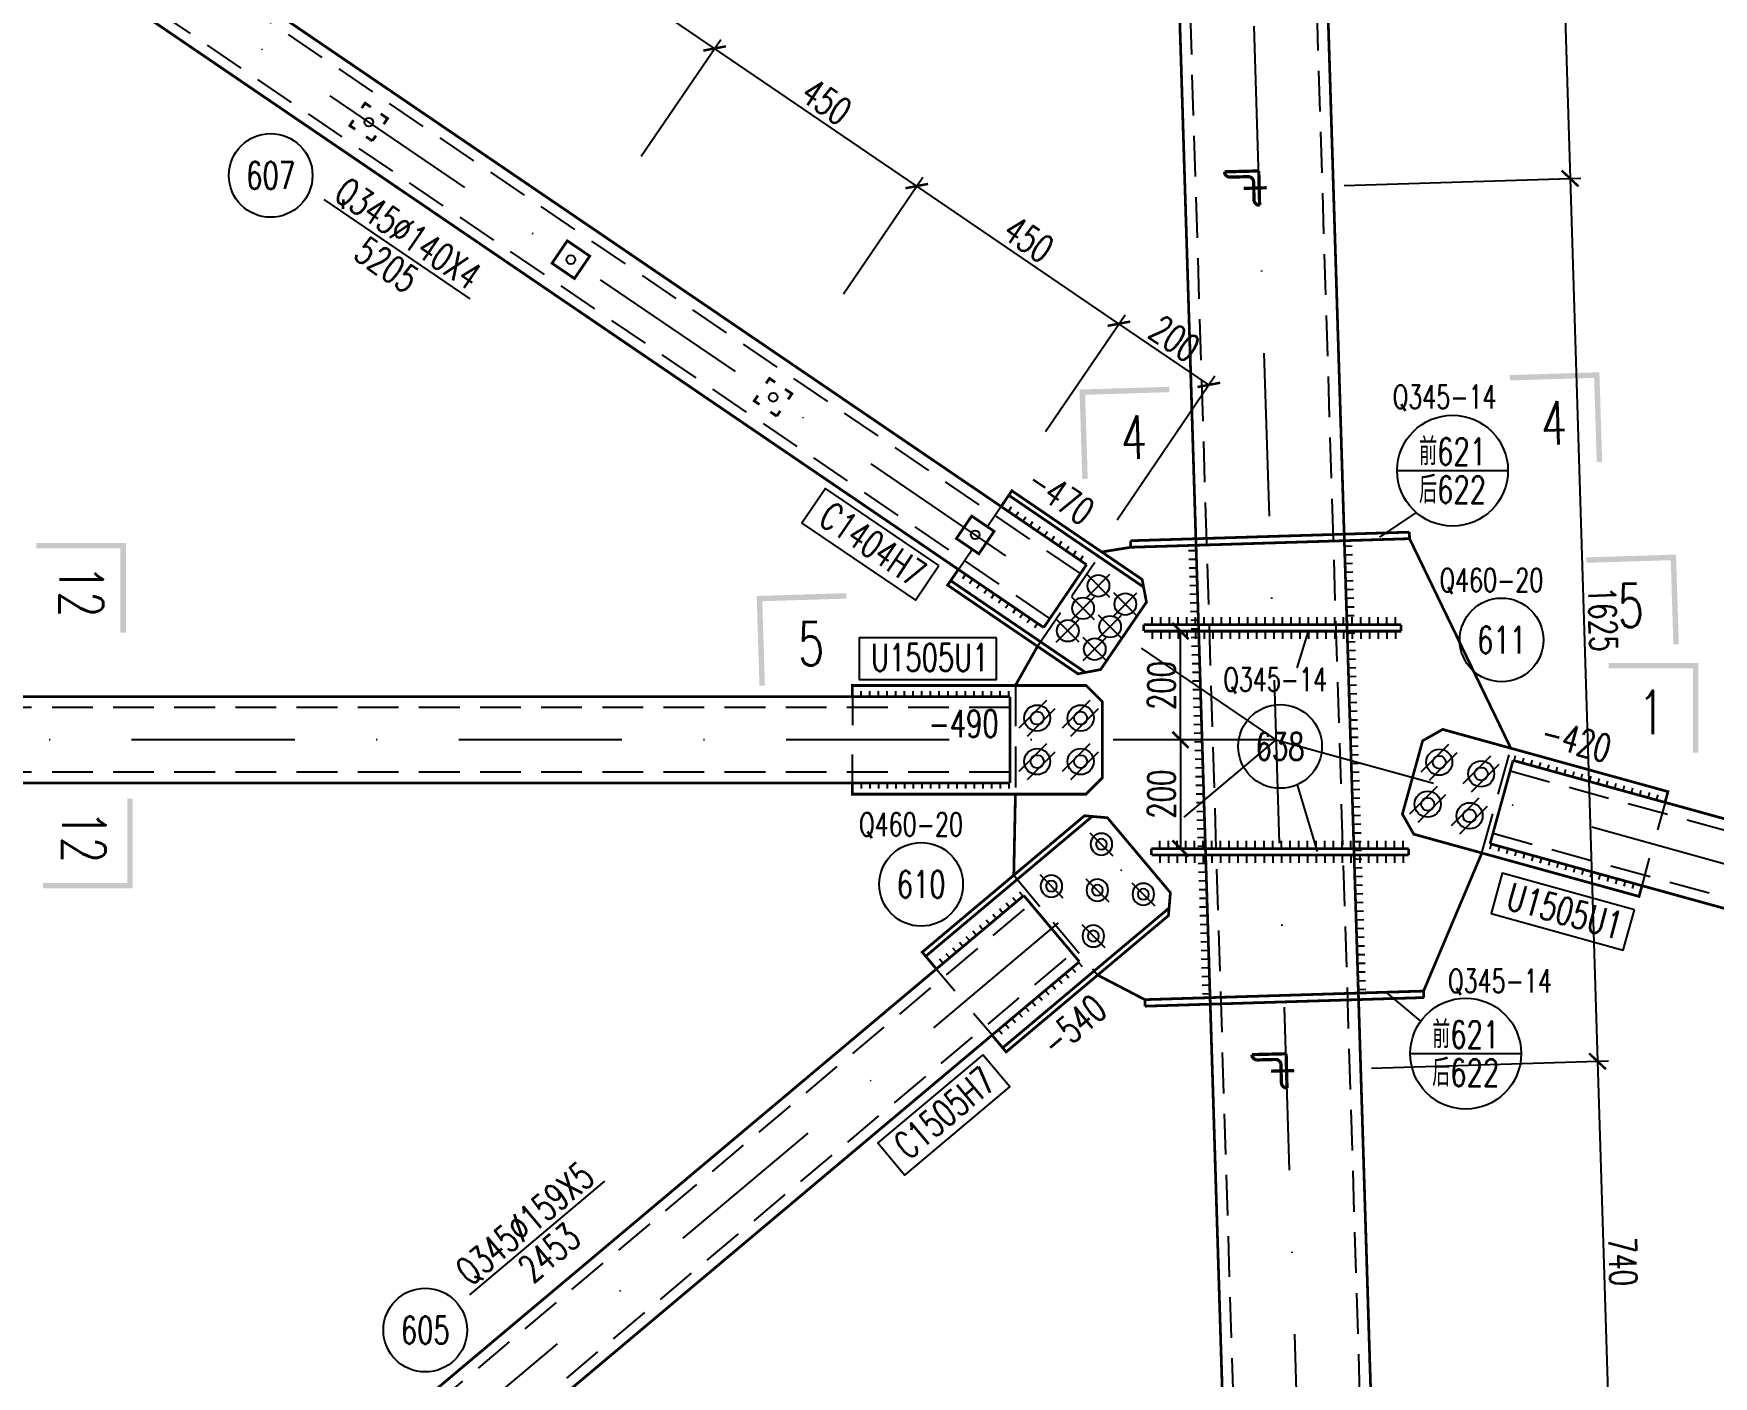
# Model space of a CAD drawing. Extents: x 6045 to 12501, y -14925 to -6998.
# Drawn here: x 6267.5 to 6422.1, y -7365.8 to -7242.2 of the extents above; entities that cross this region are included whole.
import ezdxf
from ezdxf.enums import TextEntityAlignment as Align

# ---------------------------------------------------------------- set-up
doc = ezdxf.new("R2010")
doc.units = 0
doc.header["$LTSCALE"] = 15
doc.header["$MEASUREMENT"] = 0
doc.linetypes.add('DASHDOTX2', pattern=[2, 1, -0.5, 0, -0.5])
doc.linetypes.add('DASHED2', pattern=[0.375, 0.25, -0.125])
doc.layers.get('0').update_dxf_attribs({"linetype": 'CONTINUOUS'})
doc.layers.get('DEFPOINTS').update_dxf_attribs({"linetype": 'CONTINUOUS'})
for name, color, linetype in [('1', 1, 'DASHED2'), ('2', 3, 'CONTINUOUS'), ('3', 1, 'CONTINUOUS'), ('4', 3, 'DASHDOTX2')]:
    doc.layers.add(name, color=color, linetype=linetype)
doc.styles.get("Standard").update_dxf_attribs({"font": 'romans.shx', "width": 0.7, "bigfont": 'fs1.shx'})
doc.dimstyles.new('STANDARD$0', dxfattribs={"dimtxt": 2.5, "dimasz": 1.499, "dimexe": 1, "dimexo": 1, "dimgap": 0.5, "dimtad": 1, "dimdec": 0, "dimlfac": 20, "dimzin": 0, "dimdsep": 46, "dimtxsty": 'Standard', "dimblk": 'ARCHTICK', "dimcen": 0.09, "dimclrd": 4, "dimclre": 4, "dimclrt": 6, "dimadec": 0, "dimazin": 0, "dimtfac": 1, "dimtdec": 0, "dimtmove": 2, "dimatfit": 3, "dimldrblk": 'ARCHTICK', "dimfxl": 0, "dimtolj": 1, "dimtzin": 0, "dimarcsym": 0})

# ---------------------------------------------------------------- blocks, each defined once
blk = doc.blocks.new('_ARCHTICK')
at = {"color": 0, "linetype": 'ByBlock', "const_width": 0.15}
blk.add_lwpolyline([(-0.5, -0.5), (0.5, 0.5)], dxfattribs=at)
blk = doc.blocks.new('*D51')
at = {"layer": '3', "color": 4, "lineweight": -2}
for p, q in [((6304.84, -7240.86), (6312.16, -7230.12)), ((6330.19, -7243.6), (6311.59, -7230.94)), ((6323.44, -7253.52), (6330.76, -7242.78))]:
    blk.add_line(p, q, dxfattribs=at)
at = {"layer": 'DEFPOINTS', "color": 0}
for p in [(6311.59, -7230.94), (6304.28, -7241.69), (6322.88, -7254.35)]:
    blk.add_point(p, dxfattribs=at)
at = {"layer": '3', "color": 4, "lineweight": -2, "xscale": 1.499, "yscale": 1.499, "zscale": 1.499}
for p, rotation in [((6311.59, -7230.94), 145.7581000000642), ((6330.19, -7243.6), 325.7581000000642)]:
    blk.add_blockref('_ARCHTICK', p, dxfattribs=dict(at, rotation=rotation))
at = {"layer": '3', "color": 6, "insert": (6321.88, -7235.83), "char_height": 2.5, "attachment_point": 5, "rotation": 325.7581}
blk.add_mtext('\\A1;450', dxfattribs=at)
blk = doc.blocks.new('*D52')
at = {"layer": '3', "color": 4, "lineweight": -2}
for p, q in [((6323.44, -7253.52), (6330.76, -7242.78)), ((6348.79, -7256.26), (6330.19, -7243.6)), ((6342.04, -7266.18), (6349.36, -7255.44))]:
    blk.add_line(p, q, dxfattribs=at)
at = {"layer": 'DEFPOINTS', "color": 0}
for p in [(6330.19, -7243.6), (6322.88, -7254.35), (6341.48, -7267.01)]:
    blk.add_point(p, dxfattribs=at)
at = {"layer": '3', "color": 4, "lineweight": -2, "xscale": 1.499, "yscale": 1.499, "zscale": 1.499}
for p, rotation in [((6330.19, -7243.6), 145.7581000000642), ((6348.79, -7256.26), 325.7581000000642)]:
    blk.add_blockref('_ARCHTICK', p, dxfattribs=dict(at, rotation=rotation))
at = {"layer": '3', "color": 6, "insert": (6340.48, -7248.49), "char_height": 2.5, "attachment_point": 5, "rotation": 325.7581}
blk.add_mtext('\\A1;450', dxfattribs=at)
blk = doc.blocks.new('*D53')
at = {"layer": '3', "color": 4, "lineweight": -2}
for p, q in [((6342.04, -7266.18), (6349.36, -7255.44)), ((6367.39, -7268.92), (6348.79, -7256.26)), ((6360.64, -7278.84), (6367.96, -7268.1))]:
    blk.add_line(p, q, dxfattribs=at)
at = {"layer": 'DEFPOINTS', "color": 0}
for p in [(6348.79, -7256.26), (6341.48, -7267.01), (6360.08, -7279.67)]:
    blk.add_point(p, dxfattribs=at)
at = {"layer": '3', "color": 4, "lineweight": -2, "xscale": 1.499, "yscale": 1.499, "zscale": 1.499}
for p, rotation in [((6348.79, -7256.26), 145.7581000000642), ((6367.39, -7268.92), 325.7581000000642)]:
    blk.add_blockref('_ARCHTICK', p, dxfattribs=dict(at, rotation=rotation))
at = {"layer": '3', "color": 6, "insert": (6359.08, -7261.15), "char_height": 2.5, "attachment_point": 5, "rotation": 325.7581}
blk.add_mtext('\\A1;450', dxfattribs=at)
blk = doc.blocks.new('*D54')
at = {"layer": '3', "color": 4, "lineweight": -2}
for p, q in [((6360.64, -7278.84), (6367.96, -7268.1)), ((6375.66, -7274.55), (6367.39, -7268.92)), ((6367.22, -7286.95), (6376.22, -7273.72))]:
    blk.add_line(p, q, dxfattribs=at)
at = {"layer": 'DEFPOINTS', "color": 0}
for p in [(6367.39, -7268.92), (6360.08, -7279.67), (6366.66, -7287.78)]:
    blk.add_point(p, dxfattribs=at)
at = {"layer": '3', "color": 4, "lineweight": -2, "xscale": 1.499, "yscale": 1.499, "zscale": 1.499}
for p, rotation in [((6367.39, -7268.92), 145.7581000000642), ((6375.66, -7274.55), 325.7581000000642)]:
    blk.add_blockref('_ARCHTICK', p, dxfattribs=dict(at, rotation=rotation))
at = {"layer": '3', "color": 6, "insert": (6372.51, -7270.29), "char_height": 2.5, "attachment_point": 5, "rotation": 325.7581}
blk.add_mtext('\\A1;200', dxfattribs=at)
blk = doc.blocks.new('j')
at = {"const_width": 0.25}
for points in [[(6352.16, -6376.24), (6377.8, -6375.45)], [(6352.18, -6376.84), (6377.82, -6376.05)], [(6377.82, -6376.05), (6377.8, -6375.45)], [(6352.18, -6376.84), (6352.16, -6376.24)]]:
    blk.add_lwpolyline(points, dxfattribs=at)
blk = doc.blocks.new('M24X65')
blk.add_line((-0.212, -0.212), (0.212, 0.212))
for radius in [0.2, 0.1]:
    blk.add_circle((0, 0), radius)
blk = doc.blocks.new('s')
for p, q in [((6337.42, -6369.69), (6337.1, -6369.3)), ((6338.03, -6369.17), (6337.71, -6368.79)), ((6338.65, -6368.66), (6338.32, -6368.27)), ((6335.58, -6371.23), (6335.26, -6370.85)), ((6336.2, -6370.72), (6335.87, -6370.33)), ((6336.81, -6370.2), (6336.49, -6369.82)), ((6333.75, -6372.77), (6333.42, -6372.39)), ((6334.36, -6372.26), (6334.04, -6371.88)), ((6334.97, -6371.74), (6334.65, -6371.36)), ((6331.91, -6374.32), (6331.59, -6373.94)), ((6332.52, -6373.8), (6332.2, -6373.42)), ((6333.13, -6373.29), (6332.81, -6372.91)), ((6331.3, -6374.83), (6330.97, -6374.45)), ((6342.54, -6375.77), (6342.86, -6376.16)), ((6343.15, -6375.26), (6343.47, -6375.64)), ((6343.76, -6374.74), (6344.08, -6375.13)), ((6340.7, -6377.32), (6341.02, -6377.7)), ((6341.31, -6376.8), (6341.63, -6377.19)), ((6341.92, -6376.29), (6342.24, -6376.67)), ((6338.86, -6378.86), (6339.18, -6379.24)), ((6339.47, -6378.35), (6339.79, -6378.73)), ((6340.09, -6377.83), (6340.41, -6378.21)), ((6337.02, -6380.4), (6337.34, -6380.79)), ((6337.64, -6379.89), (6337.96, -6380.27)), ((6338.25, -6379.38), (6338.57, -6379.76)), ((6336.41, -6380.92), (6336.73, -6381.3))]:
    blk.add_line(p, q)
at = {"const_width": 0.25}
for points in [[(6330.68, -6375.35), (6329.38, -6373.8), (6344.31, -6361.25), (6346.42, -6361.44), (6352.21, -6368.33), (6352.03, -6370.44), (6337.1, -6382.98), (6335.8, -6381.43)], [(6329.7, -6374.18), (6345.02, -6361.31)], [(6336.78, -6382.6), (6352.09, -6369.74)], [(6338.72, -6368.59), (6343.84, -6374.68)]]:
    blk.add_lwpolyline(points, dxfattribs=at)
at = {"layer": '1'}
for p, q in [((6337.8, -6366.72), (6345.52, -6375.91)), ((6330.68, -6375.35), (6332.37, -6377.36)), ((6335.8, -6381.43), (6334.11, -6379.43))]:
    blk.add_line(p, q, dxfattribs=at)
at = {"layer": '2', "color": 3, "xscale": -4.999999867545234, "yscale": 4.999999867545234, "zscale": 4.999999867545234, "rotation": 180}
for p in [(6345.86, -6363.87), (6341.26, -6367.73), (6345.49, -6368.1), (6349.72, -6368.47), (6345.12, -6372.32)]:
    blk.add_blockref('M24X65', p, dxfattribs=at)
blk = doc.blocks.new('rw')
for p, q in [((6353.52, -6363.34), (6353.52, -6362.64)), ((6354.32, -6363.34), (6354.32, -6362.64)), ((6355.12, -6363.34), (6355.12, -6362.64)), ((6355.92, -6363.34), (6355.92, -6362.64)), ((6356.72, -6363.34), (6356.72, -6362.64)), ((6357.52, -6363.34), (6357.52, -6362.64)), ((6358.32, -6363.34), (6358.32, -6362.64)), ((6359.12, -6363.34), (6359.12, -6362.64)), ((6359.92, -6363.34), (6359.92, -6362.64)), ((6360.72, -6363.34), (6360.72, -6362.64)), ((6361.52, -6363.34), (6361.52, -6362.64)), ((6362.32, -6363.34), (6362.32, -6362.64)), ((6363.12, -6363.34), (6363.12, -6362.64)), ((6363.92, -6363.34), (6363.92, -6362.64)), ((6364.72, -6363.34), (6364.72, -6362.64)), ((6365.52, -6363.34), (6365.52, -6362.64)), ((6366.32, -6363.34), (6366.32, -6362.64)), ((6367.12, -6363.34), (6367.12, -6362.64)), ((6367.92, -6363.34), (6367.92, -6362.64)), ((6368.72, -6363.34), (6368.72, -6362.64)), ((6369.52, -6363.34), (6369.52, -6362.64)), ((6370.32, -6363.34), (6370.32, -6362.64)), ((6371.12, -6363.34), (6371.12, -6362.64)), ((6371.92, -6363.34), (6371.92, -6362.64)), ((6372.72, -6363.34), (6372.72, -6362.64)), ((6373.52, -6363.34), (6373.52, -6362.64)), ((6374.32, -6363.34), (6374.32, -6362.64)), ((6375.12, -6363.34), (6375.12, -6362.64)), ((6375.92, -6363.34), (6375.92, -6362.64)), ((6353.52, -6363.94), (6353.52, -6364.64)), ((6354.32, -6363.94), (6354.32, -6364.64)), ((6355.12, -6363.94), (6355.12, -6364.64)), ((6355.92, -6363.94), (6355.92, -6364.64)), ((6356.72, -6363.94), (6356.72, -6364.64)), ((6357.52, -6363.94), (6357.52, -6364.64)), ((6358.32, -6363.94), (6358.32, -6364.64)), ((6359.12, -6363.94), (6359.12, -6364.64)), ((6359.92, -6363.94), (6359.92, -6364.64)), ((6360.72, -6363.94), (6360.72, -6364.64)), ((6361.52, -6363.94), (6361.52, -6364.64)), ((6362.32, -6363.94), (6362.32, -6364.64)), ((6363.12, -6363.94), (6363.12, -6364.64)), ((6363.92, -6363.94), (6363.92, -6364.64)), ((6364.72, -6363.94), (6364.72, -6364.64)), ((6365.52, -6363.94), (6365.52, -6364.64)), ((6366.32, -6363.94), (6366.32, -6364.64)), ((6367.12, -6363.94), (6367.12, -6364.64)), ((6367.92, -6363.94), (6367.92, -6364.64)), ((6368.72, -6363.94), (6368.72, -6364.64)), ((6369.52, -6363.94), (6369.52, -6364.64)), ((6370.32, -6363.94), (6370.32, -6364.64)), ((6371.12, -6363.94), (6371.12, -6364.64)), ((6371.92, -6363.94), (6371.92, -6364.64)), ((6372.72, -6363.94), (6372.72, -6364.64)), ((6373.52, -6363.94), (6373.52, -6364.64)), ((6374.32, -6363.94), (6374.32, -6364.64)), ((6375.12, -6363.94), (6375.12, -6364.64)), ((6375.92, -6363.94), (6375.92, -6364.64))]:
    blk.add_line(p, q)
at = {"const_width": 0.25}
for points in [[(6352.76, -6363.34), (6352.76, -6363.94)], [(6376.42, -6363.34), (6352.76, -6363.34)], [(6376.42, -6363.34), (6376.42, -6363.94)], [(6376.44, -6363.94), (6352.78, -6363.94)]]:
    blk.add_lwpolyline(points, dxfattribs=at)
blk = doc.blocks.new('*D67')
at = {"color": 4, "lineweight": -2}
for p, q in [((6378.79, -7307.2), (6372.05, -7307.2)), ((6373.05, -7307.2), (6373.05, -7317.2)), ((6378.79, -7317.2), (6372.05, -7317.2))]:
    blk.add_line(p, q, dxfattribs=at)
at = {"layer": 'DEFPOINTS', "color": 0}
for p in [(6379.79, -7307.2), (6373.05, -7317.2), (6379.79, -7317.2)]:
    blk.add_point(p, dxfattribs=at)
at = {"color": 4, "lineweight": -2, "xscale": 1.499, "yscale": 1.499, "zscale": 1.499}
for p, rotation in [((6373.05, -7307.2), 90), ((6373.05, -7317.2), 270)]:
    blk.add_blockref('_ARCHTICK', p, dxfattribs=dict(at, rotation=rotation))
at = {"color": 6, "insert": (6371.3, -7312.2), "char_height": 2.5, "attachment_point": 5, "rotation": 90}
blk.add_mtext('\\A1;200', dxfattribs=at)
blk = doc.blocks.new('*D68')
at = {"color": 4, "lineweight": -2}
for p, q in [((6378.79, -7297.2), (6372.05, -7297.2)), ((6373.05, -7307.2), (6373.05, -7297.2)), ((6378.79, -7307.2), (6372.05, -7307.2))]:
    blk.add_line(p, q, dxfattribs=at)
at = {"layer": 'DEFPOINTS', "color": 0}
for p in [(6373.05, -7297.2), (6379.79, -7297.2), (6379.79, -7307.2)]:
    blk.add_point(p, dxfattribs=at)
at = {"color": 4, "lineweight": -2, "xscale": 1.499, "yscale": 1.499, "zscale": 1.499}
for p, rotation in [((6373.05, -7297.2), 90), ((6373.05, -7307.2), 270)]:
    blk.add_blockref('_ARCHTICK', p, dxfattribs=dict(at, rotation=rotation))
at = {"color": 6, "insert": (6371.3, -7302.2), "char_height": 2.5, "attachment_point": 5, "rotation": 90}
blk.add_mtext('\\A1;200', dxfattribs=at)
blk = doc.blocks.new('hd')
at = {"layer": '1', "const_width": 0.25}
for points in [[(6317.31, -6319.55), (6317.63, -6319.09), (6318.15, -6319.45)], [(6319.06, -6320.07), (6319.69, -6320.5), (6319.34, -6321.02)], [(6316.71, -6321.49), (6316.22, -6321.16), (6316.56, -6320.66)], [(6318.29, -6322.56), (6317.71, -6322.17)], [(6318.62, -6322.08), (6318.29, -6322.56)]]:
    blk.add_lwpolyline(points, dxfattribs=at)
at = {"layer": '2'}
blk.add_circle((6317.96, -6320.83), 0.4, dxfattribs=at)
blk = doc.blocks.new('M24X85')
for p, q in [((-0.331, -0.178), (0.178, 0.331)), ((-0.178, -0.331), (0.331, 0.178))]:
    blk.add_line(p, q)
for radius in [0.24, 0.12]:
    blk.add_circle((0, 0), radius)
blk = doc.blocks.new('M20X65')
for p, q in [((-0.212, -0.212), (0.212, 0.212)), ((0.212, -0.212), (-0.212, 0.212))]:
    blk.add_line(p, q)
blk.add_circle((0, 0), 0.2)
blk = doc.blocks.new('*D152')
at = {"color": 4, "lineweight": -2}
for p, q in [((6385.59, -7174.99), (6407.37, -7174.31)), ((6406.37, -7174.34), (6408.89, -7255.56)), ((6388.11, -7256.2), (6409.89, -7255.52))]:
    blk.add_line(p, q, dxfattribs=at)
at = {"layer": 'DEFPOINTS', "color": 0}
for p in [(6384.6, -7175.02), (6387.11, -7256.23), (6408.89, -7255.56)]:
    blk.add_point(p, dxfattribs=at)
at = {"color": 4, "lineweight": -2, "xscale": 1.499, "yscale": 1.499, "zscale": 1.499}
for p, rotation in [((6406.37, -7174.34), 91.77883204426024), ((6408.89, -7255.56), 271.7788320442602)]:
    blk.add_blockref('_ARCHTICK', p, dxfattribs=dict(at, rotation=rotation))
at = {"color": 6, "insert": (6409.38, -7214.9), "char_height": 2.5, "attachment_point": 5, "rotation": 271.7788}
blk.add_mtext('\\A1;1625', dxfattribs=at)
blk = doc.blocks.new('*D153')
at = {"color": 4, "lineweight": -2}
for p, q in [((6388.11, -7256.2), (6409.89, -7255.52)), ((6408.89, -7255.56), (6411.41, -7336.77)), ((6390.63, -7337.41), (6412.41, -7336.74))]:
    blk.add_line(p, q, dxfattribs=at)
at = {"layer": 'DEFPOINTS', "color": 0}
for p in [(6387.11, -7256.23), (6411.41, -7336.77), (6389.63, -7337.44)]:
    blk.add_point(p, dxfattribs=at)
at = {"color": 4, "lineweight": -2, "xscale": 1.499, "yscale": 1.499, "zscale": 1.499}
for p, rotation in [((6408.89, -7255.56), 91.77883204426024), ((6411.41, -7336.77), 271.7788320442602)]:
    blk.add_blockref('_ARCHTICK', p, dxfattribs=dict(at, rotation=rotation))
at = {"color": 6, "insert": (6411.9, -7296.11), "char_height": 2.5, "attachment_point": 5, "rotation": 271.7788}
blk.add_mtext('\\A1;1625', dxfattribs=at)
blk = doc.blocks.new('*D154')
at = {"color": 4, "lineweight": -2}
for p, q in [((6390.63, -7337.41), (6412.41, -7336.74)), ((6411.41, -7336.77), (6412.56, -7373.75)), ((6391.78, -7374.39), (6413.56, -7373.72))]:
    blk.add_line(p, q, dxfattribs=at)
at = {"layer": 'DEFPOINTS', "color": 0}
for p in [(6389.63, -7337.44), (6412.56, -7373.75), (6390.78, -7374.43)]:
    blk.add_point(p, dxfattribs=at)
at = {"color": 4, "lineweight": -2, "xscale": 1.499, "yscale": 1.499, "zscale": 1.499}
for p, rotation in [((6411.41, -7336.77), 91.77883204426024), ((6412.56, -7373.75), 271.7788320442602)]:
    blk.add_blockref('_ARCHTICK', p, dxfattribs=dict(at, rotation=rotation))
at = {"color": 6, "insert": (6413.74, -7355.2), "char_height": 2.5, "attachment_point": 5, "rotation": 271.7788}
blk.add_mtext('\\A1;740', dxfattribs=at)

msp = doc.modelspace()

# ---------------------------------------------------------------- linework, layer by layer
for p, q in [((6307.718728, -7266.6358956), (6294.285728, -7257.4918956)), ((6392.9785883, -7282.4393158), (6403.1785883, -7282.4393158)), ((6357.2146658, -7286.1887122), (6357.4961658, -7285.7757122)), ((6357.8761658, -7286.6392122), (6358.1571658, -7286.2257122)), ((6358.5371658, -7287.0892122), (6358.8186658, -7286.6757122)), ((6359.1986658, -7287.5392122), (6359.4801658, -7287.1262122)), ((6359.8601658, -7287.9897122), (6360.1411658, -7287.5762122)), ((6360.5211658, -7288.4397122), (6360.8026658, -7288.0262122)), ((6361.1826658, -7288.8897122), (6361.4641658, -7288.4767122)), ((6361.8441658, -7289.3402122), (6362.1251658, -7288.9267122)), ((6362.5051658, -7289.7902122), (6362.7866658, -7289.3767122)), ((6363.1666658, -7290.2402122), (6363.4481658, -7289.8267122)), ((6363.8281658, -7290.6902122), (6364.1091658, -7290.2772122)), ((6374.4962257, -7289.8005818), (6373.796562, -7289.8222789)), ((6374.5210223, -7290.6001975), (6373.8213587, -7290.6218945)), ((6388.1397227, -7289.377487), (6388.8393864, -7289.3557899)), ((6388.1645194, -7290.1771026), (6388.864183, -7290.1554055)), ((6353.2756658, -7291.9757122), (6352.9946658, -7292.3887122)), ((6374.545819, -7291.3998131), (6373.8461553, -7291.4215102)), ((6374.5706156, -7292.1994287), (6373.870952, -7292.2211258)), ((6388.189316, -7290.9767182), (6388.8889797, -7290.9550212)), ((6388.2141127, -7291.7763339), (6388.9137764, -7291.7546368)), ((6353.9371658, -7292.4257122), (6353.6556658, -7292.8392122)), ((6354.5986658, -7292.8757122), (6354.3171658, -7293.2892122)), ((6355.2596658, -7293.3262122), (6354.9786658, -7293.7392122)), ((6355.9211658, -7293.7762122), (6355.6396658, -7294.1897122)), ((6374.5954123, -7292.9990443), (6373.8957487, -7293.0207414)), ((6374.620209, -7293.7986599), (6373.9205453, -7293.820357)), ((6388.2389094, -7292.5759495), (6388.938573, -7292.5542524)), ((6388.263706, -7293.3755651), (6388.9633697, -7293.353868)), ((6356.5826658, -7294.2262122), (6356.3011658, -7294.6397122)), ((6357.2436658, -7294.6767122), (6356.9626658, -7295.0897122)), ((6357.9051658, -7295.1267122), (6357.6236658, -7295.5402122)), ((6374.6450056, -7294.5982755), (6373.945342, -7294.6199726)), ((6374.6698023, -7295.3978911), (6373.9701386, -7295.4195882)), ((6388.2885027, -7294.1751807), (6388.9881664, -7294.1534836)), ((6388.3132994, -7294.9747963), (6389.012963, -7294.9530992)), ((6358.5666658, -7295.5767122), (6358.2851658, -7295.9902122)), ((6359.2276658, -7296.0267122), (6358.9466658, -7296.4402122)), ((6359.8891658, -7296.4772122), (6359.6076658, -7296.8902122)), ((6374.694599, -7296.1975067), (6373.9949353, -7296.2192038)), ((6388.338096, -7295.7744119), (6389.0377597, -7295.7527148)), ((6388.3628927, -7296.5740275), (6389.0625564, -7296.5523304)), ((6374.7193956, -7296.9971223), (6374.019732, -7297.0188194)), ((6374.7441923, -7297.796738), (6374.0445286, -7297.818435)), ((6388.3876894, -7297.3736431), (6389.087353, -7297.351946)), ((6388.412486, -7298.1732587), (6389.1121497, -7298.1515617)), ((6374.768989, -7298.5963536), (6374.0693253, -7298.6180507)), ((6374.7937856, -7299.3959692), (6374.094122, -7299.4176663)), ((6388.4372827, -7298.9728744), (6389.1369464, -7298.9511773)), ((6388.4620794, -7299.77249), (6389.161743, -7299.7507929)), ((6374.8185823, -7300.1955848), (6374.1189186, -7300.2172819)), ((6374.843379, -7300.9952004), (6374.1437153, -7301.0168975)), ((6388.486876, -7300.5721056), (6389.1865397, -7300.5504085)), ((6388.5116727, -7301.3717212), (6389.2113364, -7301.3500241)), ((6343.6641472, -7303.2255878), (6343.6641472, -7302.7255878)), ((6344.4641472, -7303.2255878), (6344.4641472, -7302.7255878)), ((6345.2641472, -7303.2255878), (6345.2641472, -7302.7255878)), ((6346.0641472, -7303.2255878), (6346.0641472, -7302.7255878)), ((6346.8641472, -7303.2255878), (6346.8641472, -7302.7255878)), ((6347.6641472, -7303.2255878), (6347.6641472, -7302.7255878)), ((6348.4641472, -7303.2255878), (6348.4641472, -7302.7255878)), ((6349.2641472, -7303.2255878), (6349.2641472, -7302.7255878)), ((6350.0641472, -7303.2255878), (6350.0641472, -7302.7255878)), ((6350.8641472, -7303.2255878), (6350.8641472, -7302.7255878)), ((6351.6641472, -7303.2255878), (6351.6641472, -7302.7255878)), ((6352.4641472, -7303.2255878), (6352.4641472, -7302.7255878)), ((6353.2641472, -7303.2255878), (6353.2641472, -7302.7255878)), ((6354.0641472, -7303.2255878), (6354.0641472, -7302.7255878)), ((6354.8641472, -7303.2255878), (6354.8641472, -7302.7255878)), ((6355.6641472, -7303.2255878), (6355.6641472, -7302.7255878)), ((6356.4641472, -7303.2255878), (6356.4641472, -7302.7255878)), ((6357.2641472, -7303.2255878), (6357.2641472, -7302.7255878)), ((6374.8681756, -7301.794816), (6374.168512, -7301.8165131)), ((6374.8929723, -7302.5944316), (6374.1933086, -7302.6161287)), ((6388.5364694, -7302.1713368), (6389.236133, -7302.1496397)), ((6388.561266, -7302.9709524), (6389.2609297, -7302.9492553)), ((6374.917769, -7303.3940472), (6374.2181053, -7303.4157443)), ((6374.9425656, -7304.1936628), (6374.242902, -7304.2153599)), ((6388.5860627, -7303.770568), (6389.2857263, -7303.7488709)), ((6388.6108594, -7304.5701836), (6389.310523, -7304.5484865)), ((6374.9673623, -7304.9932785), (6374.2676986, -7305.0149755)), ((6374.992159, -7305.7928941), (6374.2924953, -7305.8145912)), ((6388.635656, -7305.3697992), (6389.3353197, -7305.3481022)), ((6388.6604527, -7306.1694148), (6389.3601163, -7306.1477178)), ((6375.0169556, -7306.5925097), (6374.317292, -7306.6142068)), ((6375.0417523, -7307.3921253), (6374.3420886, -7307.4138224)), ((6388.6852493, -7306.9690305), (6389.384913, -7306.9473334)), ((6388.710046, -7307.7686461), (6389.4097097, -7307.746949)), ((6375.066549, -7308.1917409), (6374.3668853, -7308.213438)), ((6375.0913456, -7308.9913565), (6374.391682, -7309.0130536)), ((6388.7348427, -7308.5682617), (6389.4345063, -7308.5465646)), ((6388.7596393, -7309.3678773), (6389.459303, -7309.3461802)), ((6403.7427888, -7309.1203968), (6403.875921, -7308.6384468)), ((6404.5139088, -7309.3334083), (6404.6470411, -7308.8514583)), ((6405.2850289, -7309.5464199), (6405.4181611, -7309.0644699)), ((6406.0561489, -7309.7594314), (6406.1892811, -7309.2774814)), ((6375.1161423, -7309.7909721), (6374.4164786, -7309.8126692)), ((6375.140939, -7310.5905877), (6374.4412753, -7310.6122848)), ((6388.784436, -7310.1674929), (6389.4840997, -7310.1457958)), ((6406.8272689, -7309.9724429), (6406.9604011, -7309.4904929)), ((6407.5983889, -7310.1854545), (6407.7315211, -7309.7035045)), ((6408.3695089, -7310.398466), (6408.5026411, -7309.916516)), ((6409.140629, -7310.6114776), (6409.2737612, -7310.1295276)), ((6409.911749, -7310.8244891), (6410.0448812, -7310.3425391)), ((6410.682869, -7311.0375007), (6410.8160012, -7310.5555506)), ((6411.453989, -7311.2505122), (6411.5871212, -7310.7685622)), ((6343.6641472, -7311.1755878), (6343.6641472, -7311.6755878)), ((6344.4641472, -7311.1755878), (6344.4641472, -7311.6755878)), ((6345.2641472, -7311.1755878), (6345.2641472, -7311.6755878)), ((6346.0641472, -7311.1755878), (6346.0641472, -7311.6755878)), ((6346.8641472, -7311.1755878), (6346.8641472, -7311.6755878)), ((6347.6641472, -7311.1755878), (6347.6641472, -7311.6755878)), ((6348.4641472, -7311.1755878), (6348.4641472, -7311.6755878)), ((6349.2641472, -7311.1755878), (6349.2641472, -7311.6755878)), ((6350.0641472, -7311.1755878), (6350.0641472, -7311.6755878)), ((6350.8641472, -7311.1755878), (6350.8641472, -7311.6755878)), ((6351.6641472, -7311.1755878), (6351.6641472, -7311.6755878)), ((6352.4641472, -7311.1755878), (6352.4641472, -7311.6755878)), ((6353.2641472, -7311.1755878), (6353.2641472, -7311.6755878)), ((6354.0641472, -7311.1755878), (6354.0641472, -7311.6755878)), ((6354.8641472, -7311.1755878), (6354.8641472, -7311.6755878)), ((6355.6641472, -7311.1755878), (6355.6641472, -7311.6755878)), ((6356.4641472, -7311.1755878), (6356.4641472, -7311.6755878)), ((6357.2641472, -7311.1755878), (6357.2641472, -7311.6755878)), ((6375.1657356, -7311.3902033), (6374.466072, -7311.4119004)), ((6375.1905323, -7312.189819), (6374.4908686, -7312.211516)), ((6388.8092327, -7310.9671085), (6389.5088963, -7310.9454114)), ((6388.8340293, -7311.7667241), (6389.533693, -7311.745027)), ((6412.225109, -7311.4635237), (6412.3582412, -7310.9815737)), ((6412.996229, -7311.6765353), (6413.1293613, -7311.1945853)), ((6413.7673491, -7311.8895468), (6413.9004813, -7311.4075968)), ((6414.5384691, -7312.1025584), (6414.6716013, -7311.6206083)), ((6415.3095891, -7312.3155699), (6415.4427213, -7311.8336199)), ((6416.0807091, -7312.5285814), (6416.2138413, -7312.0466314)), ((6416.8518291, -7312.741593), (6416.9849614, -7312.259643)), ((6375.2153289, -7312.9894346), (6374.5156653, -7313.0111317)), ((6375.2401256, -7313.7890502), (6374.540462, -7313.8107473)), ((6388.858826, -7312.5663397), (6389.5584897, -7312.5446427)), ((6388.8836227, -7313.3659553), (6389.5832863, -7313.3442583)), ((6375.2649223, -7314.5886658), (6374.5652586, -7314.6103629)), ((6375.2897189, -7315.3882814), (6374.5900553, -7315.4099785)), ((6388.9084193, -7314.165571), (6389.608083, -7314.1438739)), ((6388.933216, -7314.9651866), (6389.6328797, -7314.9434895)), ((6375.3145156, -7316.187897), (6374.614852, -7316.2095941)), ((6375.3393123, -7316.9875126), (6374.6396486, -7317.0092097)), ((6388.9580127, -7315.7648022), (6389.6576763, -7315.7431051)), ((6388.9828093, -7316.5644178), (6389.682473, -7316.5427207)), ((6401.6259866, -7316.783402), (6401.4928544, -7317.265352)), ((6402.3971067, -7316.9964135), (6402.2639744, -7317.4783635)), ((6375.3641089, -7317.7871282), (6374.6644453, -7317.8088253)), ((6375.3889056, -7318.5867438), (6374.6892419, -7318.6084409)), ((6389.007606, -7317.3640334), (6389.7072697, -7317.3423363)), ((6389.0324027, -7318.163649), (6389.7320663, -7318.1419519)), ((6403.1682267, -7317.2094251), (6403.0350945, -7317.6913751)), ((6403.9393467, -7317.4224366), (6403.8062145, -7317.9043866)), ((6404.7104667, -7317.6354481), (6404.5773345, -7318.1173981)), ((6405.4815867, -7317.8484597), (6405.3484545, -7318.3304097)), ((6406.2527067, -7318.0614712), (6406.1195745, -7318.5434212)), ((6407.0238268, -7318.2744828), (6406.8906946, -7318.7564328)), ((6407.7949468, -7318.4874943), (6407.6618146, -7318.9694443)), ((6375.4137023, -7319.3863595), (6374.7140386, -7319.4080565)), ((6389.0571993, -7318.9632646), (6389.756863, -7318.9415675)), ((6389.081996, -7319.7628802), (6389.7816597, -7319.7411832)), ((6408.5660668, -7318.7005058), (6408.4329346, -7319.1824558)), ((6409.3371868, -7318.9135174), (6409.2040546, -7319.3954674)), ((6410.1083068, -7319.1265289), (6409.9751746, -7319.6084789)), ((6410.8794269, -7319.3395405), (6410.7462947, -7319.8214905)), ((6411.6505469, -7319.552552), (6411.5174147, -7320.034502)), ((6412.4216669, -7319.7655635), (6412.2885347, -7320.2475136)), ((6413.1927869, -7319.9785751), (6413.0596547, -7320.4605251)), ((6375.4384989, -7320.1859751), (6374.7388353, -7320.2076721)), ((6375.4632956, -7320.9855907), (6374.7636319, -7321.0072878)), ((6389.1067927, -7320.5624958), (6389.8064563, -7320.5407988)), ((6389.1315893, -7321.3621115), (6389.831253, -7321.3404144)), ((6413.9639069, -7320.1915866), (6413.8307747, -7320.6735366)), ((6414.735027, -7320.4045982), (6414.6018947, -7320.8865482)), ((6375.4880923, -7321.7852063), (6374.7884286, -7321.8069034)), ((6375.5128889, -7322.5848219), (6374.8132253, -7322.606519)), ((6389.156386, -7322.1617271), (6389.8560497, -7322.14003)), ((6389.1811827, -7322.9613427), (6389.8808463, -7322.9396456)), ((6375.5376856, -7323.3844375), (6374.8380219, -7323.4061346)), ((6375.5624823, -7324.1840531), (6374.8628186, -7324.2057502)), ((6389.2059793, -7323.7609583), (6389.905643, -7323.7392612)), ((6389.230776, -7324.5605739), (6389.9304396, -7324.5388768)), ((6375.5872789, -7324.9836687), (6374.8876153, -7325.0053658)), ((6375.6120756, -7325.7832843), (6374.9124119, -7325.8049814)), ((6389.2555727, -7325.3601895), (6389.9552363, -7325.3384924)), ((6389.2803693, -7326.1598051), (6389.980033, -7326.138108)), ((6375.6368723, -7326.5829), (6374.9372086, -7326.604597)), ((6375.6616689, -7327.3825156), (6374.9620053, -7327.4042126)), ((6389.305166, -7326.9594207), (6390.0048296, -7326.9377237)), ((6389.3299627, -7327.7590363), (6390.0296263, -7327.7373393)), ((6375.6864656, -7328.1821312), (6374.9868019, -7328.2038283)), ((6375.7112623, -7328.9817468), (6375.0115986, -7329.0034439)), ((6389.3547593, -7328.558652), (6390.054423, -7328.5369549)), ((6389.379556, -7329.3582676), (6390.0792196, -7329.3365705)), ((6375.7360589, -7329.7813624), (6375.0363953, -7329.8030595)), ((6375.7608556, -7330.580978), (6375.0611919, -7330.6026751)), ((6389.4043526, -7330.1578832), (6390.1040163, -7330.1361861)), ((6394.188312, -7336.067612), (6404.388312, -7336.067612)), ((6320.0723996, -7347.7997056), (6307.6308996, -7358.2527056))]:
    msp.add_line(p, q)
at = {"color": 3}
for p, q in [((6394.7390375, -7286.2938456), (6391.351206, -7288.553711)), ((6383.7989218, -7300.5912067), (6384.8351021, -7297.2005878)), ((6383.7686856, -7311.3330046), (6385.6191129, -7317.4615084)), ((6395.1457479, -7333.0928577), (6391.9703411, -7330.4149392))]:
    msp.add_line(p, q, dxfattribs=at)
for points, const_width in [([(6394.2220956, -7485.5151614), (6382.5312405, -7108.521319)], 0.25), ([(6368.8877405, -7108.944319), (6380.5785956, -7485.9381614)], 0.25), ([(6364.4066709, -7291.0842046), (6257.222117, -7218.1273795)], 0.25), ([(6251.0022787, -7222.3609602), (6360.4676503, -7296.8712349)], 0.25), ([(6378.8539753, -7256.472125), (6380.9908021, -7256.4133753)], 0.3), ([(6356.5533158, -7285.7387622), (6357.5380158, -7284.2920622), (6369.5247158, -7292.4510622), (6369.9207158, -7294.5351122), (6365.7005158, -7300.7351122), (6363.6165158, -7301.1311122), (6351.6298158, -7292.9721122), (6352.6145158, -7291.5254122)], 0.25), ([(6357.2566658, -7284.7054122), (6369.6567158, -7293.1457622)], 0.25), ([(6403.4374231, -7307.9724478), (6394.1213419, -7288.6917523)], 0.25), ([(6365.8046652, -7289.9189314), (6368.4832434, -7289.4868165)], 0.25), ([(6360.4676658, -7296.8712122), (6364.4066658, -7291.0842122)], 0.25), ([(6351.9111658, -7292.5588122), (6364.3111658, -7300.9991122)], 0.25), ([(6359.8964695, -7298.5989843), (6357.8641472, -7302.2007878)], 0.25), ([(6151.2151472, -7303.2255878), (6357.3641472, -7303.2255878)], 0.25), ([(6342.8639972, -7303.2258378), (6342.8639972, -7302.2007878), (6364.3639972, -7302.2007878), (6365.8639972, -7303.7007878), (6365.8639972, -7310.7007878), (6364.3639972, -7312.2007878), (6342.8639972, -7312.2007878), (6342.8639972, -7311.1757878)], 0.25), ([(6357.3641472, -7303.2255878), (6357.3641472, -7311.1755878)], 0.25), ([(6415.5063581, -7320.6174087), (6415.2334238, -7321.6054544), (6394.5095733, -7315.8807692), (6393.4631199, -7314.0355226), (6395.3269709, -7307.2882224), (6397.1722175, -7306.241769), (6417.896068, -7311.9664542), (6417.623147, -7312.9544517)], 0.25), ([(6401.5295966, -7316.7567755), (6403.6463988, -7309.0937703)], 0.25), ([(6403.6463988, -7309.0937703), (6430.1367617, -7316.411377)], 0.25), ([(6357.3641472, -7311.1755878), (6151.2151472, -7311.1755878)], 0.25), ([(6357.8641472, -7312.2007878), (6357.7148013, -7319.6538783)], 0.25), ([(6428.0199594, -7324.0743822), (6401.5295966, -7316.7567755)], 0.25), ([(6395.4119008, -7330.3082764), (6400.7747788, -7317.6114481)], 0.25), ([(6264.7484364, -7400.4071693), (6358.6345562, -7321.5257668)], 0.25), ([(6363.749061, -7327.6127725), (6269.8625451, -7406.4941079)], 0.25), ([(6365.4343647, -7328.8412832), (6369.7738019, -7331.1033407)], 0.25), ([(6381.3723866, -7337.6830856), (6383.5092135, -7337.6243359)], 0.3)]:
    msp.add_lwpolyline(points, dxfattribs=dict(const_width=const_width))
at = {"const_width": 0.3}
for points in [[(6380.2506024, -7254.8695538), (6377.1015858, -7254.9482569, 0.4142135624), (6377.6139223, -7255.4356083), (6379.2634072, -7255.3943828, -0.4142135624), (6379.7757437, -7255.8817342), (6379.8169691, -7257.5312191, 0.4142135624), (6380.3293056, -7258.0185704), (6380.2506024, -7254.8695538)], [(6382.7690138, -7336.0805144), (6379.6199971, -7336.1592175, 0.4142135624), (6380.1323336, -7336.6465689), (6381.7818185, -7336.6053434, -0.4142135624), (6382.294155, -7337.0926947), (6382.3353805, -7338.7421797, 0.4142135624), (6382.8477169, -7339.229531), (6382.7690138, -7336.0805144)]]:
    msp.add_lwpolyline(points, format="xyb", dxfattribs=at)
for points in [[(6350.82591, -7291.1752139), (6340.3973803, -7284.0767808), (6338.2292513, -7287.2620469), (6348.657781, -7294.36048)], [(6356.1192175, -7297.8094968), (6343.5040685, -7297.8094968), (6343.5040685, -7301.6626388), (6356.1192175, -7301.6626388)], [(6414.8061024, -7322.8285659), (6402.64636, -7319.4696005), (6401.6204053, -7323.1836442), (6413.7801478, -7326.5426096)], [(6354.8717185, -7336.171898), (6345.2130818, -7344.286867), (6347.6916992, -7347.2369787), (6357.3503359, -7339.1220097)]]:
    msp.add_lwpolyline(points, close=True)
for centre, radius in [((6289.3524069, -7255.2784147), 3.85), ((6398.0785883, -7282.4393158), 5.1), ((6402.588567, -7298.0138379), 3.85), ((6382.2102344, -7307.8125316), 3.85), ((6349.1898229, -7320.4948583), 3.85), ((6399.288312, -7336.067612), 5.1), ((6303.5756649, -7361.5011025), 3.85)]:
    msp.add_circle(centre, radius)
for points in [[(6403.3406917, -7273.6441749), (6403.3561896, -7274.1439347), (6411.5867276, -7273.3884593), (6411.1024658, -7273.903717)], [(6411.5867276, -7273.3884593), (6411.1024658, -7273.903717), (6411.8424433, -7281.6344953), (6411.3426835, -7281.6499932)], [(6372.0090812, -7274.7206721), (6372.0245792, -7275.2204319), (6363.7630453, -7274.9763878), (6364.2783029, -7275.4606496)], [(6363.7630453, -7274.9763878), (6364.2783029, -7275.4606496), (6364.0187609, -7283.2224237), (6364.5185206, -7283.2069258)], [(6276.0374837, -7289.0852526), (6275.5374837, -7289.5852526), (6267.7874837, -7289.0852526), (6267.7874837, -7289.5852526)], [(6276.0374837, -7297.3352526), (6275.5374837, -7297.3352526), (6276.0374837, -7289.0852526), (6275.5374837, -7289.5852526)], [(6410.3891547, -7290.4181714), (6410.4046526, -7290.9179312), (6418.6351907, -7290.1624558), (6418.1509288, -7290.6777135)], [(6418.6351907, -7290.1624558), (6418.1509288, -7290.6777135), (6418.8909063, -7298.4084918), (6418.3911465, -7298.4239897)], [(6342.3084349, -7293.7113947), (6342.3239328, -7294.2111545), (6334.0623989, -7293.9671104), (6334.5776566, -7294.4513722)], [(6334.0623989, -7293.9671104), (6334.5776566, -7294.4513722), (6334.3181146, -7302.2131463), (6334.8178743, -7302.1976484)], [(6412.4532299, -7300.1278639), (6412.45323, -7300.6278639), (6420.7032299, -7300.1278625), (6420.20323, -7300.6278626)], [(6420.7032299, -7300.1278625), (6420.20323, -7300.6278626), (6420.7032314, -7308.3778625), (6420.2032314, -7308.3778626)], [(6276.6631868, -7312.6271557), (6276.1631868, -7312.6271557), (6276.6631868, -7320.8771557), (6276.1631868, -7320.3771557)], [(6276.6631868, -7320.8771557), (6276.1631868, -7320.3771557), (6268.4131868, -7320.8771557), (6268.4131868, -7320.3771557)]]:
    msp.add_trace(points)
at = {"layer": '1'}
for p, q in [((6381.5779971, -7485.9071762), (6369.887141, -7108.9133338)), ((6393.2225952, -7485.5461497), (6381.5317402, -7108.5523073)), ((6363.8438854, -7291.9110235), (6148.6901419, -7145.4627251)), ((6361.0305225, -7296.0442887), (6145.8768556, -7149.5958777)), ((6356.5531658, -7285.7387122), (6355.2536658, -7287.6482122)), ((6352.6146658, -7291.5252122), (6353.9141658, -7289.6157122)), ((6359.8964695, -7298.5989843), (6365.8046652, -7289.9189314)), ((6357.8641472, -7302.2007878), (6357.8641472, -7312.2007878)), ((6357.3641472, -7304.2257878), (6151.2151472, -7304.2257878)), ((6342.8641472, -7303.2255878), (6342.8641472, -7305.8490878)), ((6342.8641472, -7311.1755878), (6342.8641472, -7308.5520878)), ((6400.7747788, -7317.6114481), (6403.4374231, -7307.9724478)), ((6357.3641472, -7310.1755878), (6151.2151472, -7310.1755878)), ((6403.3801344, -7310.0576704), (6430.7410112, -7317.6157448)), ((6417.6229492, -7312.9546045), (6416.9244044, -7315.4833962)), ((6401.7960589, -7315.7927227), (6429.1568817, -7323.3507822)), ((6415.506147, -7320.6176097), (6416.2046917, -7318.088818)), ((6265.3917347, -7401.1728388), (6359.2778795, -7322.2914153)), ((6269.2192269, -7405.7284147), (6363.1055656, -7326.8469192))]:
    msp.add_line(p, q, dxfattribs=at)
at = {"layer": '2', "const_width": 0.25}
for points in [[(6317.3004631, -7264.7664662), (6315.2337631, -7263.3597662), (6316.6404631, -7261.2931162), (6318.7071631, -7262.6998162), (6317.3004631, -7264.7664662)], [(6354.5005658, -7290.0874622), (6352.4338658, -7288.6807122), (6353.8406158, -7286.6140622), (6355.9072658, -7288.0208122), (6354.5005658, -7290.0874622)]]:
    msp.add_lwpolyline(points, dxfattribs=at)
at = {"layer": '2'}
for centre in [(6316.9704631, -7263.0297662), (6354.1705658, -7288.3507622)]:
    msp.add_circle(centre, 0.4, dxfattribs=at)
at = {"layer": '4'}
for p, q in [((6388.6896472, -7527.3065878), (6375.659643, -7107.1335957)), ((6381.8641472, -7307.2005878), (6131.9896472, -7137.1190878)), ((6119.8896472, -7527.3065878), (6381.8641472, -7307.2005878)), ((6381.8641472, -7307.2005878), (6126.7151472, -7307.2005878)), ((6381.8641472, -7307.2005878), (6426.1866605, -7319.4440863))]:
    msp.add_line(p, q, dxfattribs=at)

# ---------------------------------------------------------------- block references
for name, p in [('hd', (-19.5852398, -929.5417203)), ('hd', (17.6147602, -954.8627203)), ('j', (16.3056038, -912.6464845)), ('rw', (16.9139105, -933.2627203)), ('s', (19.91167, -952.9329003)), ('rw', (17.6147602, -953.8627203)), ('j', (17.6147602, -954.8627203))]:
    msp.add_blockref(name, p)
at = {"layer": '2', "color": 3, "xscale": 4.999999867545235, "yscale": 4.999999867545284, "zscale": 4.999999867545234}
for name, p in [('M20X65', (6365.4971658, -7293.0362122)), ('M20X65', (6367.9771658, -7294.7242122)), ('M20X65', (6364.0906058, -7295.1027123)), ('M20X65', (6362.6836658, -7297.1697122)), ('M20X65', (6366.5706058, -7296.7907123)), ('M20X65', (6365.1636658, -7298.8577122)), ('M24X85', (6359.8641472, -7305.2005878)), ('M24X85', (6363.8641472, -7305.2005878)), ('M24X85', (6359.8641472, -7309.2005878)), ('M24X85', (6363.8641472, -7309.2005878)), ('M24X85', (6396.8551764, -7309.2667541)), ('M24X85', (6400.7107765, -7310.3318118)), ('M24X85', (6395.7901187, -7313.1223542)), ('M24X85', (6399.6457188, -7314.1874119))]:
    msp.add_blockref(name, p, dxfattribs=at)

# ---------------------------------------------------------------- texts
at = {"width": 0.7}
for s, p in [('607', (6289.3526069, -7255.2784647)), ('611', (6402.588567, -7298.0138379)), ('638', (6382.2102844, -7307.8125316)), ('610', (6349.1898229, -7320.4948583)), ('605', (6303.5758649, -7361.5013025))]:
    msp.add_text(s, height=2.5, dxfattribs=at).set_placement(p, align=Align.MIDDLE_CENTER)
for s, rotation, p in [('Q345%%c140X4', 325.7581, (6301.283728, -7261.6508956)), ('5205', 325.7581, (6299.314228, -7264.5438956)), ('-470', 325.7581, (6361.2996073, -7285.772686)), ('C1404H7', 325.757884195, (6344.0291881, -7290.2578976)), ('U1505U1', 360, (6349.9844248, -7300.8756369)), ('-420', 344.5579, (6409.121477, -7308.4519383)), ('U1505U1', 344.557901274, (6408.0763715, -7324.1505414)), ('-540', 40.0363, (6364.0064523, -7334.456464)), ('C1505H7', 40.036220455, (6352.1470497, -7342.4657901)), ('Q345%%c159X5', 40.0363, (6313.5298996, -7352.6432056)), ('2453', 40.0363, (6315.7813996, -7355.3232056))]:
    msp.add_text(s, height=2.5, rotation=rotation, dxfattribs=at).set_placement(p, align=Align.CENTER)
for s, height, p in [('Q345-14', 2.15, (6397.3516514, -7276.7231756)), ('前621', 2.5, (6398.0785883, -7281.9388158)), ('后622', 2.5, (6398.0785883, -7285.4393158)), ('Q460-20', 2.15, (6401.6628424, -7293.5759973)), ('-490', 2.5, (6353.1003028, -7306.9577193)), ('Q460-20', 2.15, (6348.2640982, -7316.0570177)), ('Q345-14', 2.15, (6402.4473745, -7330.4568435)), ('前621', 2.5, (6399.288312, -7335.567112)), ('后622', 2.5, (6399.288312, -7339.067612))]:
    msp.add_text(s, height=height, dxfattribs=at).set_placement(p, align=Align.CENTER)
for s, rotation, p in [('4', 1.776187521, (6406.2727223, -7280.0943213)), ('4', 1.776242149, (6367.6165779, -7281.3979586)), ('12', 270.000027314, (6269.9397716, -7291.1250121)), ('5', 1.776187521, (6413.3211854, -7296.8683178)), ('5', 1.776242149, (6337.9159315, -7300.3886812)), ('1', 359.999982586, (6415.1839253, -7306.6657914)), ('12', 270.000027314, (6270.1657912, -7313.7252075))]:
    msp.add_text(s, height=4, rotation=rotation, dxfattribs=at).set_placement(p)
msp.add_text('Q345-14', height=2.15, dxfattribs=at).set_placement((6376.9937537, -7302.7217518))

# ---------------------------------------------------------------- dimensions: what is measured, and where the dimension line sits
for base, p1, p2, picture, middle in [((6408.8909889, -7255.5558179), (6384.5951411, -7175.0211873), (6387.1118631, -7256.2322003), '*D152', (6409.3790851, -7214.8960726)), ((6411.4131099, -7336.7666632), (6387.1118631, -7256.2322003), (6389.6339841, -7337.4430457), '*D153', (6411.9012061, -7296.106918)), ((6412.561645, -7373.7488328), (6389.6339841, -7337.4430457), (6390.7825191, -7374.4252153), '*D154', (6413.7365341, -7355.2034254))]:
    dim = msp.add_linear_dim(base=base, p1=p1, p2=p2, angle=91.778832044, dimstyle='STANDARD$0')
    dim.commit()
    dim.dimension.update_dxf_attribs({"geometry": picture, "text_midpoint": middle})
for p2, distance, picture, middle in [((6379.7949023, -7297.2005878), 6.7456463, '*D68', (6371.2992561, -7302.2005878)), ((6379.7949023, -7317.2005878), -6.7456463, '*D67', (6371.2992561, -7312.2005878))]:
    dim = msp.add_aligned_dim(p1=(6379.7949023, -7307.2005878), p2=p2, distance=distance, dimstyle='STANDARD$0')
    dim.commit()
    dim.dimension.update_dxf_attribs({"geometry": picture, "text_midpoint": middle})
at = {"layer": '3'}
for base, p1, p2, text, picture, middle in [((6311.5937239, -7230.9423448), (6322.8786631, -7254.3497162), (6304.2786631, -7241.6892162), '450', '*D51', (6321.8784417, -7235.8259034)), ((6330.1937513, -7243.6028045), (6341.4786631, -7267.0102162), (6322.8786631, -7254.3497162), '450', '*D52', (6340.4784691, -7248.4863631)), ((6348.7937787, -7256.2632643), (6360.0786631, -7279.6707162), (6341.4786631, -7267.0102162), '450', '*D53', (6359.0784965, -7261.1468228)), ((6367.3938089, -7268.92372), (6366.6576658, -7287.7777122), (6360.0786658, -7279.6707122), '200', '*D54', (6372.5120122, -7270.290593))]:
    dim = msp.add_linear_dim(base=base, p1=p1, p2=p2, angle=325.7581, text=text, dimstyle='STANDARD$0', dxfattribs=at)
    dim.commit()
    dim.dimension.update_dxf_attribs({"geometry": picture, "text_midpoint": middle})

doc.saveas('drawing.dxf')
